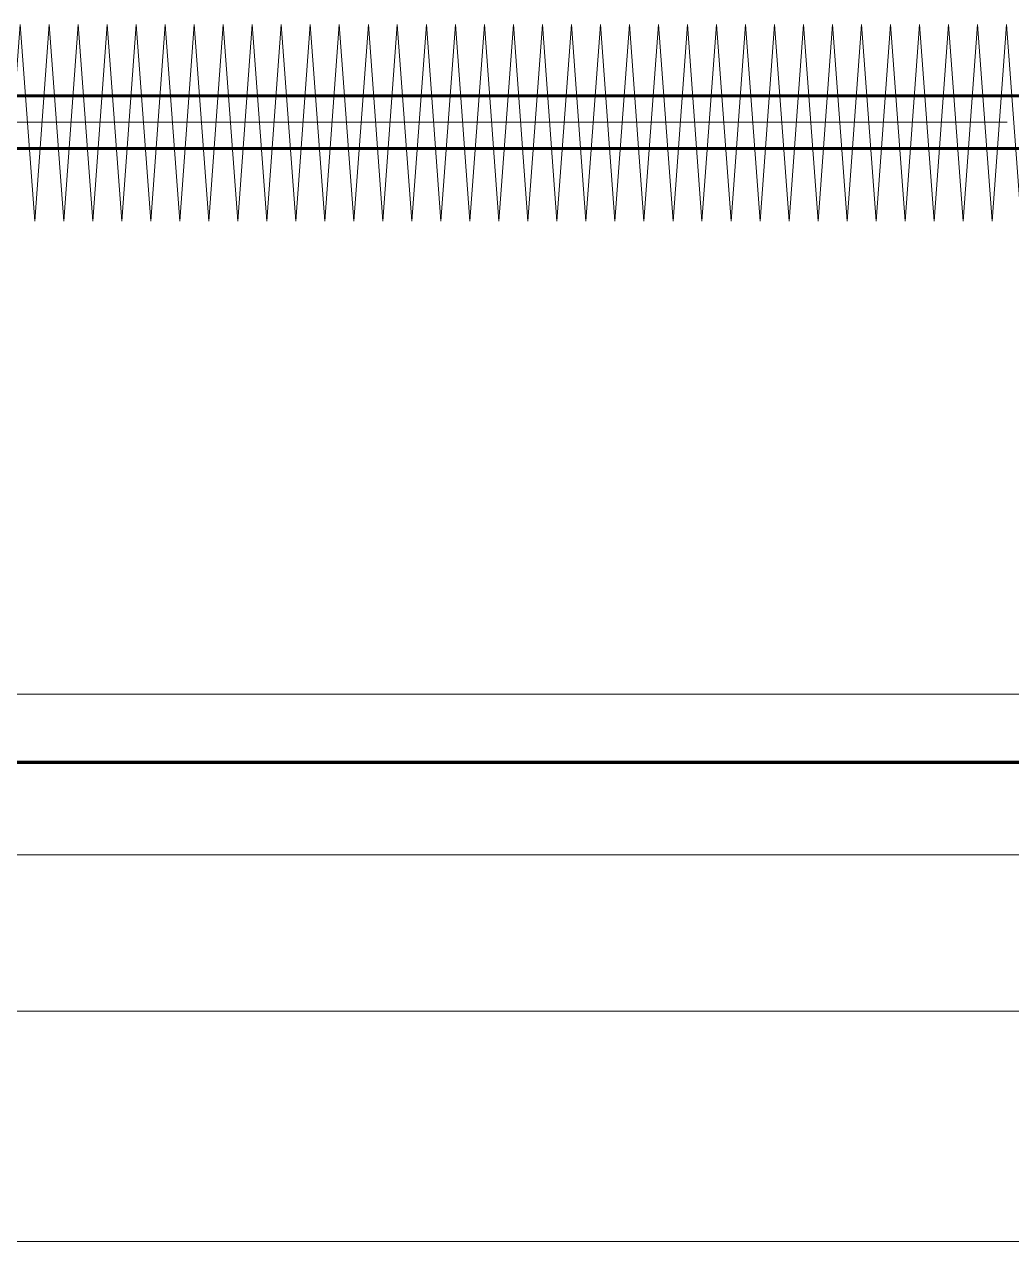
# Model space of a CAD drawing. Header units: millimetres. Extents: x 0 to 1680, y 0 to 594.
# Drawn here: x 607.68 to 620.19, y 215.81 to 231.23 of the extents above; entities that cross this region are included whole.
import ezdxf

# ---------------------------------------------------------------- set-up
doc = ezdxf.new("R2010")
doc.units = ezdxf.units.MM
for name, pattern in [('K5LT_AXLED', [19.5, 15, -1.5, 1.5, -1.5]), ('K5LT_BASIC', [0]), ('K5LT_REINFORCED', [0]), ('K5LT_THIN_INCLUDED_TO_HATCHING', [0])]:
    doc.linetypes.add(name, pattern=pattern)
doc.layers.add('Системный слой', color=7, linetype='Continuous')

# ---------------------------------------------------------------- blocks, each defined once
blk = doc.blocks.new('U79')
at = {"layer": 'Системный слой', "color": 30, "linetype": 'K5LT_AXLED', "lineweight": 18, "true_color": 0xff8000}
for q in [(605.61, 228.736), (605.977, 228.736)]:
    blk.add_line((605.793, 231.229), q, dxfattribs=at)
blk = doc.blocks.new('U80')
at = {"layer": 'Системный слой', "color": 30, "linetype": 'K5LT_AXLED', "lineweight": 18, "true_color": 0xff8000}
for q in [(605.977, 228.736), (606.345, 228.736)]:
    blk.add_line((606.161, 231.229), q, dxfattribs=at)
blk = doc.blocks.new('U81')
at = {"layer": 'Системный слой', "color": 30, "linetype": 'K5LT_AXLED', "lineweight": 18, "true_color": 0xff8000}
for q in [(606.712, 228.736), (607.08, 228.736)]:
    blk.add_line((606.896, 231.229), q, dxfattribs=at)
blk = doc.blocks.new('U82')
at = {"layer": 'Системный слой', "color": 30, "linetype": 'K5LT_AXLED', "lineweight": 18, "true_color": 0xff8000}
for q in [(606.345, 228.736), (606.712, 228.736)]:
    blk.add_line((606.528, 231.229), q, dxfattribs=at)
blk = doc.blocks.new('U83')
at = {"layer": 'Системный слой', "color": 30, "linetype": 'K5LT_AXLED', "lineweight": 18, "true_color": 0xff8000}
for q in [(607.08, 228.736), (607.447, 228.736)]:
    blk.add_line((607.263, 231.229), q, dxfattribs=at)
blk = doc.blocks.new('U84')
at = {"layer": 'Системный слой', "color": 30, "linetype": 'K5LT_AXLED', "lineweight": 18, "true_color": 0xff8000}
for q in [(607.447, 228.736), (607.815, 228.736)]:
    blk.add_line((607.631, 231.229), q, dxfattribs=at)
blk = doc.blocks.new('U85')
at = {"layer": 'Системный слой', "color": 30, "linetype": 'K5LT_AXLED', "lineweight": 18, "true_color": 0xff8000}
for q in [(607.815, 228.736), (608.182, 228.736)]:
    blk.add_line((607.998, 231.229), q, dxfattribs=at)
blk = doc.blocks.new('U78')
at = {"layer": 'Системный слой'}
for name in ['U79', 'U80', 'U82', 'U81', 'U83', 'U84', 'U85']:
    blk.add_blockref(name, (0, 0), dxfattribs=at)
blk = doc.blocks.new('U87')
at = {"layer": 'Системный слой', "color": 30, "linetype": 'K5LT_AXLED', "lineweight": 18, "true_color": 0xff8000}
for q in [(608.182, 228.736), (608.55, 228.736)]:
    blk.add_line((608.366, 231.229), q, dxfattribs=at)
blk = doc.blocks.new('U88')
at = {"layer": 'Системный слой', "color": 30, "linetype": 'K5LT_AXLED', "lineweight": 18, "true_color": 0xff8000}
for q in [(608.55, 228.736), (608.917, 228.736)]:
    blk.add_line((608.733, 231.229), q, dxfattribs=at)
blk = doc.blocks.new('U89')
at = {"layer": 'Системный слой', "color": 30, "linetype": 'K5LT_AXLED', "lineweight": 18, "true_color": 0xff8000}
for q in [(609.285, 228.736), (609.652, 228.736)]:
    blk.add_line((609.468, 231.229), q, dxfattribs=at)
blk = doc.blocks.new('U90')
at = {"layer": 'Системный слой', "color": 30, "linetype": 'K5LT_AXLED', "lineweight": 18, "true_color": 0xff8000}
for q in [(608.917, 228.736), (609.285, 228.736)]:
    blk.add_line((609.101, 231.229), q, dxfattribs=at)
blk = doc.blocks.new('U91')
at = {"layer": 'Системный слой', "color": 30, "linetype": 'K5LT_AXLED', "lineweight": 18, "true_color": 0xff8000}
for q in [(609.652, 228.736), (610.02, 228.736)]:
    blk.add_line((609.836, 231.229), q, dxfattribs=at)
blk = doc.blocks.new('U92')
at = {"layer": 'Системный слой', "color": 30, "linetype": 'K5LT_AXLED', "lineweight": 18, "true_color": 0xff8000}
for q in [(610.02, 228.736), (610.387, 228.736)]:
    blk.add_line((610.203, 231.229), q, dxfattribs=at)
blk = doc.blocks.new('U93')
at = {"layer": 'Системный слой', "color": 30, "linetype": 'K5LT_AXLED', "lineweight": 18, "true_color": 0xff8000}
for q in [(610.387, 228.736), (610.755, 228.736)]:
    blk.add_line((610.571, 231.229), q, dxfattribs=at)
blk = doc.blocks.new('U86')
at = {"layer": 'Системный слой'}
for name in ['U87', 'U88', 'U90', 'U89', 'U91', 'U92', 'U93']:
    blk.add_blockref(name, (0, 0), dxfattribs=at)
blk = doc.blocks.new('U95')
at = {"layer": 'Системный слой', "color": 30, "linetype": 'K5LT_AXLED', "lineweight": 18, "true_color": 0xff8000}
for q in [(613.327, 228.736), (613.695, 228.736)]:
    blk.add_line((613.511, 231.229), q, dxfattribs=at)
blk = doc.blocks.new('U96')
at = {"layer": 'Системный слой', "color": 30, "linetype": 'K5LT_AXLED', "lineweight": 18, "true_color": 0xff8000}
for q in [(613.695, 228.736), (614.062, 228.736)]:
    blk.add_line((613.878, 231.229), q, dxfattribs=at)
blk = doc.blocks.new('U97')
at = {"layer": 'Системный слой', "color": 30, "linetype": 'K5LT_AXLED', "lineweight": 18, "true_color": 0xff8000}
for q in [(614.43, 228.736), (614.797, 228.736)]:
    blk.add_line((614.613, 231.229), q, dxfattribs=at)
blk = doc.blocks.new('U98')
at = {"layer": 'Системный слой', "color": 30, "linetype": 'K5LT_AXLED', "lineweight": 18, "true_color": 0xff8000}
for q in [(614.062, 228.736), (614.43, 228.736)]:
    blk.add_line((614.246, 231.229), q, dxfattribs=at)
blk = doc.blocks.new('U99')
at = {"layer": 'Системный слой', "color": 30, "linetype": 'K5LT_AXLED', "lineweight": 18, "true_color": 0xff8000}
for q in [(614.797, 228.736), (615.165, 228.736)]:
    blk.add_line((614.981, 231.229), q, dxfattribs=at)
blk = doc.blocks.new('U100')
at = {"layer": 'Системный слой', "color": 30, "linetype": 'K5LT_AXLED', "lineweight": 18, "true_color": 0xff8000}
for q in [(615.165, 228.736), (615.532, 228.736)]:
    blk.add_line((615.348, 231.229), q, dxfattribs=at)
blk = doc.blocks.new('U101')
at = {"layer": 'Системный слой', "color": 30, "linetype": 'K5LT_AXLED', "lineweight": 18, "true_color": 0xff8000}
for q in [(615.532, 228.736), (615.9, 228.736)]:
    blk.add_line((615.716, 231.229), q, dxfattribs=at)
blk = doc.blocks.new('U94')
at = {"layer": 'Системный слой'}
for name in ['U95', 'U96', 'U98', 'U97', 'U99', 'U100', 'U101']:
    blk.add_blockref(name, (0, 0), dxfattribs=at)
blk = doc.blocks.new('U103')
at = {"layer": 'Системный слой', "color": 30, "linetype": 'K5LT_AXLED', "lineweight": 18, "true_color": 0xff8000}
for q in [(615.9, 228.736), (616.267, 228.736)]:
    blk.add_line((616.083, 231.229), q, dxfattribs=at)
blk = doc.blocks.new('U104')
at = {"layer": 'Системный слой', "color": 30, "linetype": 'K5LT_AXLED', "lineweight": 18, "true_color": 0xff8000}
for q in [(616.267, 228.736), (616.635, 228.736)]:
    blk.add_line((616.451, 231.229), q, dxfattribs=at)
blk = doc.blocks.new('U105')
at = {"layer": 'Системный слой', "color": 30, "linetype": 'K5LT_AXLED', "lineweight": 18, "true_color": 0xff8000}
for q in [(617.002, 228.736), (617.37, 228.736)]:
    blk.add_line((617.186, 231.229), q, dxfattribs=at)
blk = doc.blocks.new('U106')
at = {"layer": 'Системный слой', "color": 30, "linetype": 'K5LT_AXLED', "lineweight": 18, "true_color": 0xff8000}
for q in [(616.635, 228.736), (617.002, 228.736)]:
    blk.add_line((616.818, 231.229), q, dxfattribs=at)
blk = doc.blocks.new('U107')
at = {"layer": 'Системный слой', "color": 30, "linetype": 'K5LT_AXLED', "lineweight": 18, "true_color": 0xff8000}
for q in [(617.37, 228.736), (617.737, 228.736)]:
    blk.add_line((617.553, 231.229), q, dxfattribs=at)
blk = doc.blocks.new('U108')
at = {"layer": 'Системный слой', "color": 30, "linetype": 'K5LT_AXLED', "lineweight": 18, "true_color": 0xff8000}
for q in [(617.737, 228.736), (618.105, 228.736)]:
    blk.add_line((617.921, 231.229), q, dxfattribs=at)
blk = doc.blocks.new('U109')
at = {"layer": 'Системный слой', "color": 30, "linetype": 'K5LT_AXLED', "lineweight": 18, "true_color": 0xff8000}
for q in [(618.105, 228.736), (618.472, 228.736)]:
    blk.add_line((618.288, 231.229), q, dxfattribs=at)
blk = doc.blocks.new('U102')
at = {"layer": 'Системный слой'}
for name in ['U103', 'U104', 'U106', 'U105', 'U107', 'U108', 'U109']:
    blk.add_blockref(name, (0, 0), dxfattribs=at)
blk = doc.blocks.new('U111')
at = {"layer": 'Системный слой', "color": 30, "linetype": 'K5LT_AXLED', "lineweight": 18, "true_color": 0xff8000}
for q in [(610.755, 228.736), (611.122, 228.736)]:
    blk.add_line((610.938, 231.229), q, dxfattribs=at)
blk = doc.blocks.new('U112')
at = {"layer": 'Системный слой', "color": 30, "linetype": 'K5LT_AXLED', "lineweight": 18, "true_color": 0xff8000}
for q in [(611.122, 228.736), (611.49, 228.736)]:
    blk.add_line((611.306, 231.229), q, dxfattribs=at)
blk = doc.blocks.new('U113')
at = {"layer": 'Системный слой', "color": 30, "linetype": 'K5LT_AXLED', "lineweight": 18, "true_color": 0xff8000}
for q in [(611.857, 228.736), (612.225, 228.736)]:
    blk.add_line((612.041, 231.229), q, dxfattribs=at)
blk = doc.blocks.new('U114')
at = {"layer": 'Системный слой', "color": 30, "linetype": 'K5LT_AXLED', "lineweight": 18, "true_color": 0xff8000}
for q in [(611.49, 228.736), (611.857, 228.736)]:
    blk.add_line((611.673, 231.229), q, dxfattribs=at)
blk = doc.blocks.new('U115')
at = {"layer": 'Системный слой', "color": 30, "linetype": 'K5LT_AXLED', "lineweight": 18, "true_color": 0xff8000}
for q in [(612.225, 228.736), (612.592, 228.736)]:
    blk.add_line((612.408, 231.229), q, dxfattribs=at)
blk = doc.blocks.new('U116')
at = {"layer": 'Системный слой', "color": 30, "linetype": 'K5LT_AXLED', "lineweight": 18, "true_color": 0xff8000}
for q in [(612.592, 228.736), (612.96, 228.736)]:
    blk.add_line((612.776, 231.229), q, dxfattribs=at)
blk = doc.blocks.new('U117')
at = {"layer": 'Системный слой', "color": 30, "linetype": 'K5LT_AXLED', "lineweight": 18, "true_color": 0xff8000}
for q in [(612.96, 228.736), (613.327, 228.736)]:
    blk.add_line((613.143, 231.229), q, dxfattribs=at)
blk = doc.blocks.new('U110')
at = {"layer": 'Системный слой'}
for name in ['U111', 'U112', 'U114', 'U113', 'U115', 'U116', 'U117']:
    blk.add_blockref(name, (0, 0), dxfattribs=at)
blk = doc.blocks.new('U119')
at = {"layer": 'Системный слой', "color": 30, "linetype": 'K5LT_AXLED', "lineweight": 18, "true_color": 0xff8000}
for q in [(618.472, 228.736), (618.84, 228.736)]:
    blk.add_line((618.656, 231.229), q, dxfattribs=at)
blk = doc.blocks.new('U120')
at = {"layer": 'Системный слой', "color": 30, "linetype": 'K5LT_AXLED', "lineweight": 18, "true_color": 0xff8000}
for q in [(618.84, 228.736), (619.207, 228.736)]:
    blk.add_line((619.023, 231.229), q, dxfattribs=at)
blk = doc.blocks.new('U121')
at = {"layer": 'Системный слой', "color": 30, "linetype": 'K5LT_AXLED', "lineweight": 18, "true_color": 0xff8000}
for q in [(619.575, 228.736), (619.942, 228.736)]:
    blk.add_line((619.758, 231.229), q, dxfattribs=at)
blk = doc.blocks.new('U122')
at = {"layer": 'Системный слой', "color": 30, "linetype": 'K5LT_AXLED', "lineweight": 18, "true_color": 0xff8000}
for q in [(619.207, 228.736), (619.575, 228.736)]:
    blk.add_line((619.391, 231.229), q, dxfattribs=at)
blk = doc.blocks.new('U123')
at = {"layer": 'Системный слой', "color": 30, "linetype": 'K5LT_AXLED', "lineweight": 18, "true_color": 0xff8000}
for q in [(619.942, 228.736), (620.31, 228.736)]:
    blk.add_line((620.126, 231.229), q, dxfattribs=at)
blk = doc.blocks.new('U124')
at = {"layer": 'Системный слой', "color": 30, "linetype": 'K5LT_AXLED', "lineweight": 18, "true_color": 0xff8000}
for q in [(620.31, 228.736), (620.677, 228.736)]:
    blk.add_line((620.493, 231.229), q, dxfattribs=at)
blk = doc.blocks.new('U125')
at = {"layer": 'Системный слой', "color": 30, "linetype": 'K5LT_AXLED', "lineweight": 18, "true_color": 0xff8000}
for q in [(620.677, 228.736), (621.045, 228.736)]:
    blk.add_line((620.861, 231.229), q, dxfattribs=at)
blk = doc.blocks.new('U118')
at = {"layer": 'Системный слой'}
for name in ['U119', 'U120', 'U122', 'U121', 'U123', 'U124', 'U125']:
    blk.add_blockref(name, (0, 0), dxfattribs=at)

msp = doc.modelspace()

# ---------------------------------------------------------------- linework, layer by layer
at = {"layer": 'Системный слой', "color": 5, "linetype": 'K5LT_BASIC', "lineweight": 60, "true_color": 0x0000ff}
for p, q in [((595.11381, 230.32405), (628.44652, 230.32405)), ((595.17291, 229.6573), (628.44652, 229.6573))]:
    msp.add_line(p, q, dxfattribs=at)
at = {"layer": 'Системный слой', "color": 30, "linetype": 'K5LT_AXLED', "lineweight": 18, "true_color": 0xff8000}
msp.add_line((585.63256, 229.99068), (661.9513, 229.99068), dxfattribs=at)
at = {"layer": 'Системный слой', "color": 7, "linetype": 'K5LT_THIN_INCLUDED_TO_HATCHING', "lineweight": 18}
for p, q in [((598.9057, 222.74568), (645.1919, 222.74568)), ((598.9057, 221.87943), (645.1919, 221.87943)), ((655.98118, 220.71182), (592.74493, 220.71182)), ((655.98118, 218.72995), (592.74493, 218.72995)), ((656.00794, 215.81296), (592.77169, 215.81296))]:
    msp.add_line(p, q, dxfattribs=at)
at = {"layer": 'Системный слой', "color": 134, "linetype": 'K5LT_REINFORCED', "lineweight": 100, "true_color": 0x009696}
msp.add_line((657.22131, 221.87943), (591.54381, 221.87943), dxfattribs=at)

# ---------------------------------------------------------------- block references
at = {"layer": 'Системный слой'}
for name in ['U78', 'U86', 'U110', 'U94', 'U102', 'U118']:
    msp.add_blockref(name, (0, 0), dxfattribs=at)

doc.saveas('drawing.dxf')
